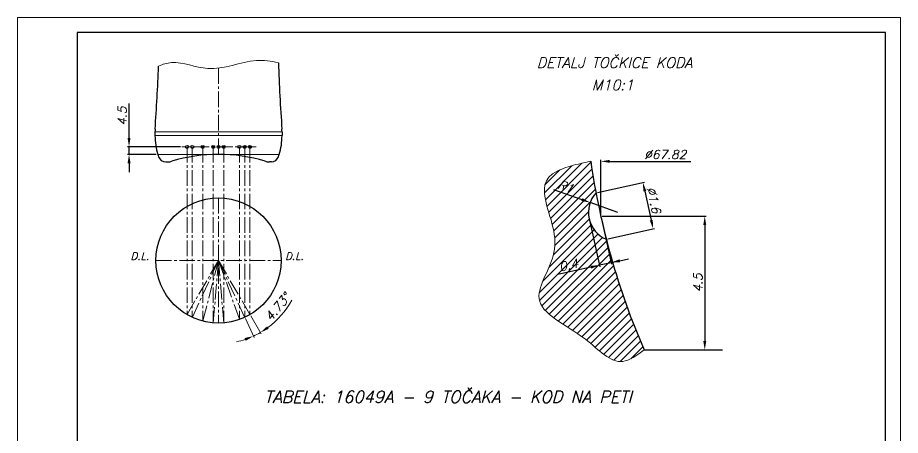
# Model space of a CAD drawing. Extents: x 62 to 513, y 19 to 439.
# Drawn here: x 62.2 to 359.2, y 298.5 to 439 of the extents above; entities that cross this region are included whole.
import ezdxf

# ---------------------------------------------------------------- set-up
doc = ezdxf.new("R2010")
doc.units = 0
doc.header["$LTSCALE"] = 7
doc.header["$MEASUREMENT"] = 0
doc.linetypes.add('CENTER2', pattern=[1.125, 0.75, -0.125, 0.125, -0.125])
doc.layers.get('0').update_dxf_attribs({"linetype": 'CONTINUOUS', "lineweight": 15})
for name, color, linetype, lineweight in [('1', 1, 'CENTER2', 15), ('3', 3, 'CONTINUOUS', 30), ('8', 250, 'CONTINUOUS', 15)]:
    doc.layers.add(name, color=color, linetype=linetype, lineweight=lineweight)
doc.styles.add('NEW', font='italict.shx', dxfattribs={"height": 3})
doc.dimstyles.get("Standard").update_dxf_attribs({"dimtxt": 3, "dimasz": 3, "dimexe": 0.5, "dimexo": 0.5, "dimgap": 0.8, "dimtad": 1, "dimdsep": 46, "dimtxsty": 'NEW', "dimcen": 0.09, "dimazin": 2, "dimtfac": 1, "dimtmove": 0, "dimatfit": 3, "dimfxl": 0, "dimtolj": 1, "dimtzin": 0, "dimarcsym": 0})

# ---------------------------------------------------------------- blocks, each defined once
blk = doc.blocks.new('*D4')
at = {"color": 0, "lineweight": -2}
for p, q in [((258.9251540436683, 372.1938067066753), (293.9080576062656, 372.1938067066753)), ((293.4080576062656, 369.1938067066753), (293.4080576062656, 330.1938067066753))]:
    blk.add_line(p, q, dxfattribs=at)
at = {"color": 0}
for points in [[(292.9080576062656, 369.1938067066753), (293.9080576062656, 369.1938067066753), (293.4080576062656, 372.1938067066753)], [(292.9080576062656, 330.1938067066753), (293.9080576062656, 330.1938067066753), (293.4080576062656, 327.1938067066753)]]:
    blk.add_solid(points, dxfattribs=at)
at = {"color": 0, "insert": (291.1080576062655, 349.6938067066753), "char_height": 3, "attachment_point": 5, "rotation": 90, "style": 'NEW'}
blk.add_mtext('\\A1;4.5', dxfattribs=at)
blk = doc.blocks.new('*D5')
at = {"color": 0, "lineweight": -2}
for p, q in [((257.3053449468958, 380.1422364802124), (273.0792035318977, 383.6419550117344)), ((273.2408768797312, 380.604873891876), (275.4071700081136, 370.8410025539418)), ((260.7712449531784, 364.5208040488781), (276.5451035381803, 368.0205225804001))]:
    blk.add_line(p, q, dxfattribs=at)
at = {"color": 0}
for points in [[(273.7290069708479, 380.7131744650344), (272.7527467886146, 380.4965733187177), (272.5910734407811, 383.533654438576)], [(275.8953000992302, 370.9493031271002), (274.9190399169969, 370.7327019807835), (276.0569734470637, 367.9122220072418)]]:
    blk.add_solid(points, dxfattribs=at)
at = {"color": 0, "insert": (276.2540676060772, 377.6424790083876), "char_height": 3, "attachment_point": 5, "rotation": 282.5094800073649, "style": 'NEW'}
blk.add_mtext('\\A1;%%c1.6', dxfattribs=at)
blk = doc.blocks.new('*D6')
at = {"color": 0, "lineweight": -2}
for p, q in [((258.5332548112527, 371.7056323279461), (261.9980764397922, 356.0587763090985)), ((254.6278594490254, 370.8408261136662), (258.0926810775648, 355.1939700948186)), ((261.8899756722078, 356.5469506878277), (257.9845803099805, 355.6821444735478)), ((264.8190219445832, 357.1955552933341), (267.7480682169585, 357.8441598988404)), ((255.055534037605, 355.0335398680414), (244.0088452389323, 352.5873739272747))]:
    blk.add_line(p, q, dxfattribs=at)
at = {"color": 0}
for points in [[(264.7109211769988, 357.6837296720633), (264.9271227121675, 356.7073809146048), (261.8899756722078, 356.5469506878277)], [(254.9474332700207, 355.5217142467707), (255.1636348051894, 354.5453654893122), (257.9845803099805, 355.6821444735478)]]:
    blk.add_solid(points, dxfattribs=at)
at = {"color": 0, "insert": (247.5704029711928, 355.7317567370594), "char_height": 3, "attachment_point": 5, "rotation": 12.486028274211552, "style": 'NEW'}
blk.add_mtext('\\A1;0.4', dxfattribs=at)
blk = doc.blocks.new('*D7')
at = {"color": 0, "lineweight": -2}
for p, q in [((258.4251540436683, 372.6938067066753), (258.4251540436683, 391.1278917234106)), ((261.4251540436683, 390.6278917234106), (288.7483055877914, 390.6278917234106))]:
    blk.add_line(p, q, dxfattribs=at)
at = {"color": 0}
blk.add_solid([(261.4251540436683, 391.1278917234106), (261.4251540436683, 390.1278917234106), (258.4251540436683, 390.6278917234106)], dxfattribs=at)
at = {"color": 0, "insert": (280.0911627306486, 392.9278917234106), "char_height": 3, "attachment_point": 5, "style": 'NEW'}
blk.add_mtext('\\A1;%%c67.82', dxfattribs=at)
blk = doc.blocks.new('*D8')
at = {"color": 0, "lineweight": -2}
for p, q in [((99.69528641609884, 398.4979491953467), (99.69528641609884, 410.0979491953467)), ((117.0099054597768, 395.4979491953467), (99.19528641609884, 395.4979491953467)), ((99.69528641609884, 392.9779491953468), (99.69528641609884, 395.4979491953467)), ((108.8738316780092, 392.9779491953468), (99.19528641609884, 392.9779491953468)), ((99.69528641609884, 389.9779491953468), (99.69528641609884, 386.9779491953468))]:
    blk.add_line(p, q, dxfattribs=at)
at = {"color": 0}
for points in [[(99.19528641609884, 398.4979491953467), (100.1952864160988, 398.4979491953467), (99.69528641609884, 395.4979491953467)], [(99.19528641609884, 389.9779491953468), (100.1952864160988, 389.9779491953468), (99.69528641609884, 392.9779491953468)]]:
    blk.add_solid(points, dxfattribs=at)
at = {"color": 0, "insert": (97.39528641609878, 405.7979491953467), "char_height": 3, "attachment_point": 5, "rotation": 90, "style": 'NEW'}
blk.add_mtext('\\A1;4.5', dxfattribs=at)
blk = doc.blocks.new('*D16')
at = {"color": 0, "lineweight": -2}
for p, q in [((242.4596239201608, 381.201274400913), (252.0362285725507, 377.7739427105892)), ((264.1033413720396, 373.4552932925953), (254.8607889335084, 376.7630724086678))]:
    blk.add_line(p, q, dxfattribs=at)
at = {"color": 0}
blk.add_solid([(252.2047069562042, 378.2447027707487), (251.8677501888971, 377.3031826504295), (254.8607889335084, 376.7630724086678)], dxfattribs=at)
at = {"color": 0, "insert": (246.6106466306833, 382.158539983446), "char_height": 3, "attachment_point": 5, "rotation": 340.308428035866, "style": 'NEW'}
blk.add_mtext('\\A1;R1', dxfattribs=at)

msp = doc.modelspace()

# ---------------------------------------------------------------- hatches: boundary and pattern name
at = {"layer": '8'}
h = msp.add_hatch(dxfattribs=at)
h.set_pattern_fill('ANSI31', color=256, scale=15)
h.set_pattern_definition([(45, (0, 0), (-1.325825214724776, 1.325825214724777), [])])
edge = h.paths.add_edge_path()
edge.add_arc((264.1033413720405, 373.4552932925951), 9.816627641900595, 137.9211243044836, 247.0978357102463, ccw=False)
edge.add_arc((501.8052722799429, 426.1938067066758), 249.2987804877976, 188.1834545016987, 190.6703927372933, ccw=False)
edge.add_spline(control_points=[(255.0450072673515, 390.7078437971147), (254.0334716863921, 390.349180848602), (240.7985249380421, 387.949817927172), (237.2787332457282, 379.0667350568478), (247.3310170967345, 361.3919324178165), (231.2675306626161, 341.9264499695413), (252.5299739517293, 333.5165048527122), (263.7581590234217, 320.3533698282515), (270.5652633154136, 325.3881764683926), (273.0064917921463, 327.1938067066739)], knot_values=[0, 0, 0, 0, 3.209127749864422, 16.14148977976748, 34.81761451690677, 52.24413826045042, 72.99674646141368, 87.63321062907445, 95.81735388846039, 95.81735388846039, 95.81735388846039, 95.81735388846039], degree=3, periodic=0)
edge.add_arc((501.8052722799429, 426.193806706676), 249.2987804877976, 194.3485672774362, 203.3978752176065, ccw=False)
h.paths.add_polyline_path([(244.0468526000468, 352.6470014419061), (252.0668602505984, 354.4229426236495), (251.0939533423389, 358.8165120322126), (243.0739456917873, 357.0405708504691)], flags=24)
h.paths.add_polyline_path([(242.5235477645421, 381.2315025685636), (249.1814400439424, 378.8487368568918), (250.6977454968244, 383.0855773983284), (244.0398532174242, 385.4683431100001)], flags=24)

# ---------------------------------------------------------------- linework, layer by layer
for p, q in [((62.21581011634623, 438.9575609409422), (62.21581011634623, 18.95756094094224)), ((359.2158101163462, 438.9575609409422), (62.21581011634623, 438.9575609409422)), ((359.2158101163462, 18.95756094094224), (359.2158101163462, 438.9575609409422)), ((140.6307786839972, 338.6623961488829), (144.1433098869615, 332.6268467089519)), ((138.8248625163326, 337.7226972132978), (141.7519718521362, 331.3825265980935))]:
    msp.add_line(p, q)
for start, end in [(306.3345162219272, 331.4694631027224), (294.7816719430294, 300.1982807166778), (282.5092009325306, 288.64543643778)]:
    msp.add_arc((129.7952816780092, 357.2809290833873), 28.02524655827423, start, end)
for points, knots in [([(109.6098479077642, 422.657942061469), (111.0417428010444, 423.2857466876626), (116.3290986353855, 424.9137089886081), (127.6343959618245, 419.4403005986457), (139.5985684356346, 425.369694488966), (147.4738073537125, 424.3749359608565), (149.940314835648, 423.8006376864935)], [8.983172859077092, 8.983172859077092, 8.983172859077092, 8.983172859077092, 16.39338327201558, 36.00412539220769, 62.32618214977148, 74.34488790985651, 74.34488790985651, 74.34488790985651, 74.34488790985651]), ([(273.0064917921463, 327.1938067066739), (270.5652633154136, 325.3881764683926), (263.7581590234217, 320.3533698282515), (252.5299739517293, 333.5165048527122), (231.2675306626161, 341.9264499695413), (247.3310170967345, 361.3919324178165), (237.2787332457282, 379.0667350568478), (240.7985249380421, 387.949817927172), (254.0334716863921, 390.349180848602), (255.0450072673515, 390.7078437971147)], [0, 0, 0, 0, 8.18414325938594, 22.82060742704671, 43.57321562800997, 60.99973937155362, 79.6758641086929, 92.60822613859597, 95.81735388846039, 95.81735388846039, 95.81735388846039, 95.81735388846039])]:
    msp.add_open_spline(points, degree=3, knots=knots)
for points in [[(146.6744667483466, 334.2865247335334), (146.1259341900992, 335.1226539296165), (143.8918128809735, 333.0589916568329)], [(138.5702725112038, 331.1911052982753), (138.9402390586085, 330.2620602219731), (141.5423910138128, 331.8364824023384)]]:
    msp.add_solid(points)
at = {"layer": '1'}
for p, q in [((129.7952816780092, 421.9732320793733), (129.7952816780092, 392.9779491953468)), ((142.4448768391312, 395.4979491953468), (117.5099054597768, 395.4979491953467)), ((119.2112816780093, 395.4979491953468), (119.2112816780093, 339.0945410967639)), ((120.9752816780093, 395.4979491953468), (120.9752816780093, 338.1766530175428)), ((124.5032816780093, 395.4979491953468), (124.5032816780093, 336.9152594405791)), ((128.0312816780093, 395.4979491953468), (128.0312816780093, 336.312999571869)), ((131.5592816780092, 395.4979491953468), (131.5592816780092, 336.312999571869)), ((136.8512816780092, 395.4979491953468), (136.8512816780092, 337.4572405265117)), ((138.6152816780092, 395.4979491953468), (138.6152816780092, 338.1766530175428)), ((140.3792816780092, 395.4979491953468), (140.3792816780092, 339.0945410967639)), ((129.7952816780093, 378.3229290833873), (129.7952816780093, 336.2389290833873)), ((108.7532816780093, 357.2809290833873), (150.8372816780093, 357.2809290833873)), ((129.7952816780093, 357.2809290833873), (119.2112816780093, 339.0945410967639)), ((129.7952816780093, 357.2809290833873), (120.9752816780093, 338.1766530175428)), ((129.7952816780093, 357.2809290833873), (124.5032816780093, 336.9152594405791)), ((129.7952816780093, 357.2809290833873), (128.0312816780093, 336.312999571869)), ((129.7952816780093, 357.2809290833873), (140.3792816780092, 339.0945410967639)), ((129.7952816780093, 357.2809290833873), (138.6152816780092, 338.1766530175428)), ((129.7952816780093, 357.2809290833873), (136.8512816780092, 337.4572405265117)), ((129.7952816780093, 357.2809290833873), (131.5592816780092, 336.312999571869))]:
    msp.add_line(p, q, dxfattribs=at)
at = {"layer": '3'}
for p, q in [((82.21581011634623, 433.9575609409422), (82.21581011634623, 23.95756094094224)), ((354.2158101163462, 433.9575609409422), (82.21581011634623, 433.9575609409423)), ((354.2158101163462, 23.95756094094224), (354.2158101163462, 433.9575609409422)), ((108.4225316780092, 400.5379491953468), (108.4225316780092, 399.2779491953468)), ((151.1680316780092, 400.5379491953468), (151.1680316780092, 399.2779491953468)), ((109.3738316780092, 392.9779491953468), (109.3423316780092, 392.9779491953468)), ((150.2167316780091, 392.9779491953468), (150.2482316780091, 392.9779491953468)), ((112.0187091189695, 390.4579491953468), (112.6487091189695, 390.4579491953468)), ((147.5718542370489, 390.4579491953468), (146.9418542370489, 390.4579491953468)), ((273.0064917921462, 327.1938067066753), (299.4157690260331, 327.1938067066753))]:
    msp.add_line(p, q, dxfattribs=at)
for centre, radius in [((119.2112816780093, 395.4979491953468), 0.504), ((120.9752816780093, 395.4979491953468), 0.504), ((124.5032816780093, 395.4979491953468), 0.504), ((128.0312816780093, 395.4979491953468), 0.504), ((129.7952816780092, 395.4979491953468), 0.504), ((131.5592816780092, 395.4979491953468), 0.504), ((136.8512816780092, 395.4979491953468), 0.504), ((138.6152816780092, 395.4979491953468), 0.504), ((140.3792816780092, 395.4979491953468), 0.504), ((129.7952816780093, 357.2809290833873), 21.042)]:
    msp.add_circle(centre, radius, dxfattribs=at)
for centre, radius, start, end in [((-478.0759683219914, 444.0079491953468), 588.0735000000006, 355.8499472771654, 357.9194196265516), ((737.6665316780097, 444.0079491953468), 588.0735000000006, 181.9691783899499, 184.1500527228346), ((121.0225316780092, 400.5379491953468), 12.6, 175.8499472771654, 180), ((138.5680316780091, 400.5379491953468), 12.6, 0, 4.150052722834614), ((130.4577741437621, 399.2779491953468), 22.03524246575289, 180, 196.6129903693611), ((129.1327892122563, 399.2779491953468), 22.03524246575289, 343.3870096306389, 0), ((130.5046740653822, 399.2779491953468), 22.05, 196.6015495990199, 198.8190633689874), ((112.0187091189695, 392.9779491953468), 2.52, 198.8190633689874, 270), ((129.7952816780092, 338.423633615503), 54.55431557984375, 90, 106.7216013309149), ((129.7952816780092, 338.423633615503), 54.55431557984375, 73.27839866908508, 90), ((147.5718542370489, 392.9779491953468), 2.52, 270, 341.1809366310125), ((129.0858892906361, 399.2779491953468), 22.05, 341.1809366310125, 343.3984504009802), ((112.6487091189695, 395.4979491953468), 5.04, 270, 286.7216013309149), ((146.9418542370489, 395.4979491953468), 5.04, 253.2783986690851, 270), ((501.805272279943, 426.1938067066758), 249.2987804877976, 188.1834545016988, 203.3978752176043), ((264.1033413720397, 373.4552932925953), 9.816627641900585, 137.9211243044792, 247.0978357102504)]:
    msp.add_arc(centre, radius, start, end, dxfattribs=at)
at = {"layer": '8'}
for p, q in [((129.7952816780092, 400.5379491953468), (108.4225316780092, 400.5379491953468)), ((129.7952816780092, 399.2779491953468), (108.4225316780092, 399.2779491953468)), ((129.7952816780092, 400.5379491953468), (151.1680316780092, 400.5379491953468)), ((129.7952816780092, 399.2779491953468), (151.1680316780092, 399.2779491953468)), ((109.3738316780092, 392.9779491953468), (129.7952816780093, 392.9779491953468)), ((150.2167316780094, 392.9779491953468), (129.7952816780093, 392.9779491953468))]:
    msp.add_line(p, q, dxfattribs=at)

# ---------------------------------------------------------------- texts
at = {"style": 'NEW'}
for s, height, p in [('DETALJ TOČKICE KODA', 3.5, (236.8908158530649, 422.0634066300224)), ('M10:1', 3.5, (255.4234094680255, 414.5612357711209)), ('D.L.', 2.52, (100.1861463619937, 357.447878430089)), ('D.L.', 2.52, (152.203662303054, 357.447878430089)), ('TABELA: 16049A - 9 TOČAKA - KOD NA PETI', 4, (145.189532527525, 309.3983034720532))]:
    msp.add_text(s, height=height, dxfattribs=at).set_placement(p)
msp.add_text('4.73°', height=3, rotation=50.09213255709094, dxfattribs=at).set_placement((147.455550466641, 336.578350075761))

# ---------------------------------------------------------------- dimensions: what is measured, and where the dimension line sits
dim = msp.add_linear_dim(base=(99.69528641609884, 395.4979491953467), p1=(109.3738316780092, 392.9779491953468), p2=(117.5099054597768, 395.4979491953467), angle=90, text='4.5', dimstyle='Standard')
dim.commit()
dim.dimension.update_dxf_attribs({"geometry": '*D8', "text_midpoint": (97.39528641609878, 405.7979491953467)})
dim = msp.add_linear_dim(base=(321.8591389695595, 390.6278917234106), p1=(258.4251540436683, 372.1938067066753), p2=(321.8591389695595, 377.1938067066753), text='%%c67.82', dimstyle='Standard', override={"dimpost": '%%c4<>', "dimse2": 1, "dimsd2": 1})
dim.commit()
dim.dimension.update_dxf_attribs({"geometry": '*D7', "text_midpoint": (280.0911627306486, 390.6278917234106), "dimtype": 160})
dim = msp.add_radius_dim(center=(264.1033413720396, 373.4552932925953), mpoint=(254.8607889335084, 376.7630724086678), dimstyle='Standard', override={"dimdec": 1, "dimlfac": 0.1})
dim.commit()
dim.dimension.update_dxf_attribs({"geometry": '*D16', "text_midpoint": (246.6106466306833, 382.158539983446)})
dim = msp.add_linear_dim(base=(276.0569734470637, 367.9122220072418), p1=(256.8172148557792, 380.0339359070541), p2=(260.2831148620618, 364.4125034757198), angle=282.5094800073648, text='%%c<>', dimstyle='Standard', override={"dimdec": 1, "dimlfac": 0.1})
dim.commit()
dim.dimension.update_dxf_attribs({"geometry": '*D5', "text_midpoint": (274.0086691869406, 377.1442963718591), "dimtype": 161})
dim = msp.add_aligned_dim(p1=(258.4251540436683, 372.1938067066753), p2=(254.5197586814409, 371.3290004923954), distance=16.0258881873094, dimstyle='Standard', override={"dimlfac": 0.1})
dim.commit()
dim.dimension.update_dxf_attribs({"geometry": '*D6', "text_midpoint": (247.5704029711928, 355.7317567370594)})
dim = msp.add_linear_dim(base=(293.4080576062656, 327.1938067066753), p1=(258.4251540436683, 372.1938067066753), p2=(293.4080576062656, 327.1938067066753), angle=90, dimstyle='Standard', override={"dimdec": 1, "dimlfac": 0.1})
dim.commit()
dim.dimension.update_dxf_attribs({"geometry": '*D4', "text_midpoint": (291.1080576062655, 349.6938067066753)})

doc.saveas('drawing.dxf')
